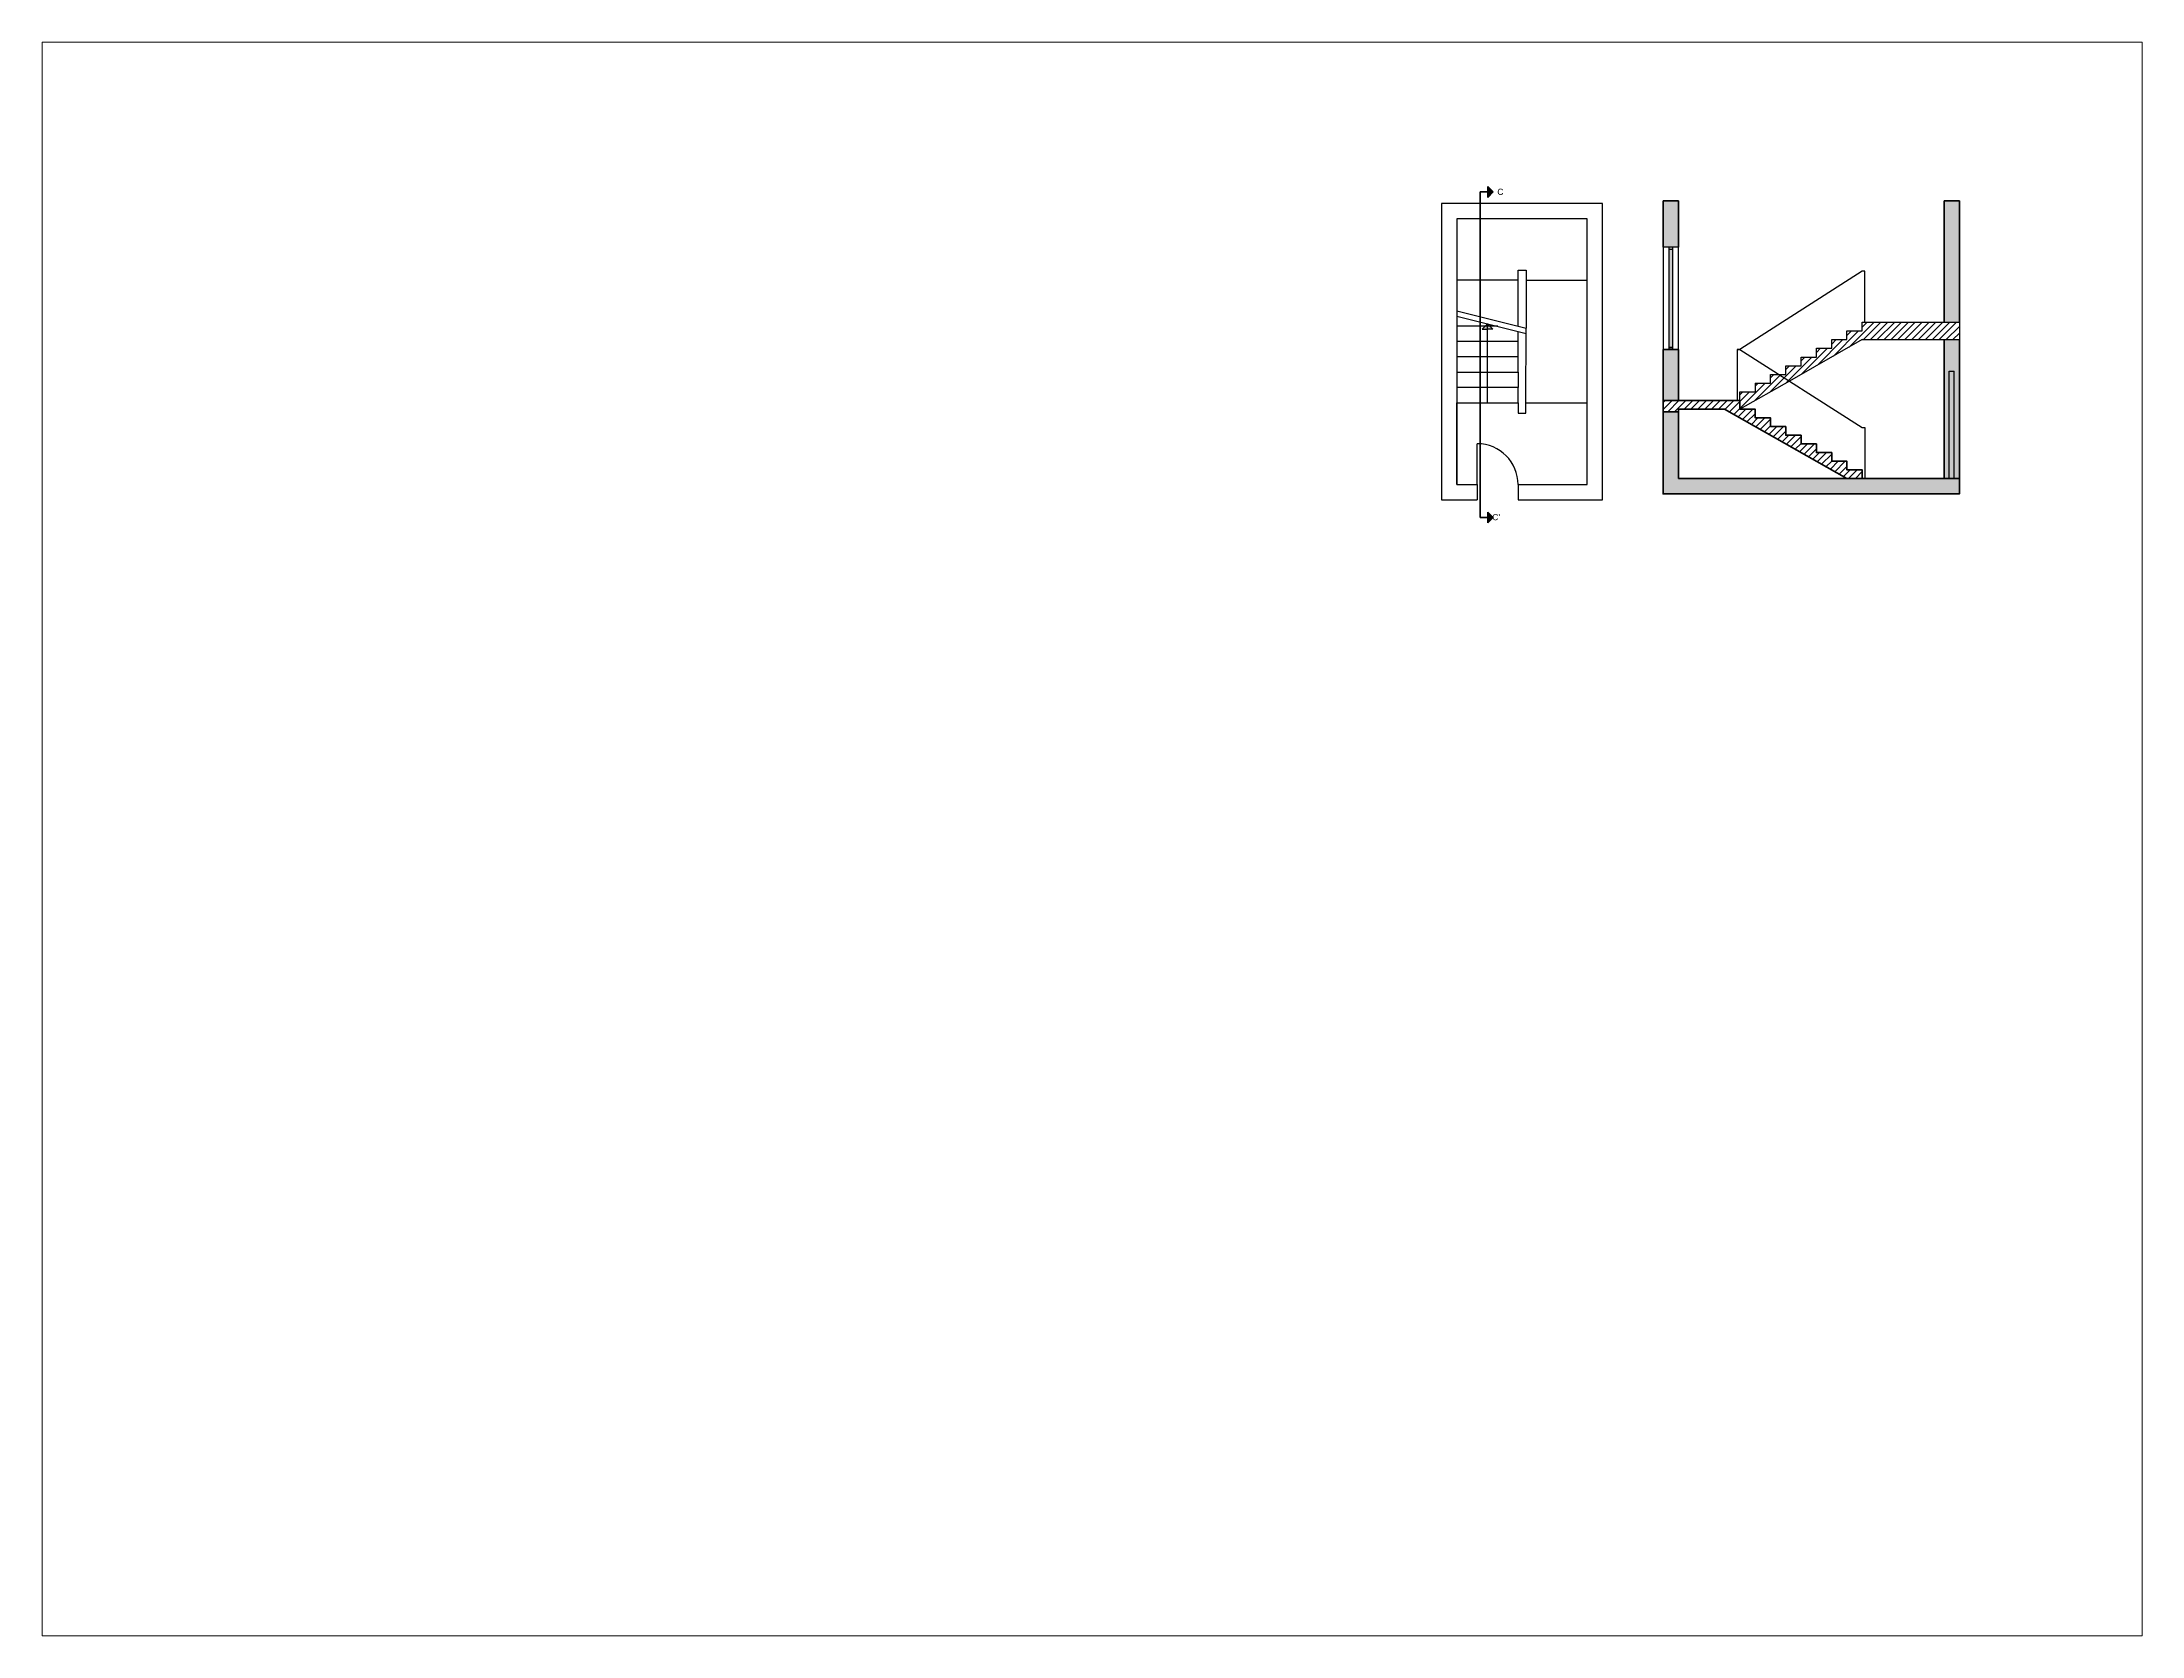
# Paper-space layout 'Layout2' of a CAD drawing. Header units: millimetres. Extents: x 26 to 231, y 20 to 176.
# The model-space entities are those that its viewports show. They can reach past a viewport. Long polylines and large blocks are cut down to what shows.
import ezdxf

# ---------------------------------------------------------------- set-up
doc = ezdxf.new("R2010")
doc.units = ezdxf.units.MM
doc.linetypes.add('ACAD_ISO02W100', pattern=[15, 12, -3])
doc.linetypes.add('ACAD_ISO10W100', pattern=[18, 12, -3, 0, -3])
for name, color, linetype in [('da cancellare', 7, 'Continuous'), ('porte', 42, 'Continuous'), ('solid', 254, 'Continuous'), ('tratteggiate', 7, 'ACAD_ISO02W100'), ('vetro', 140, 'Continuous')]:
    doc.layers.add(name, color=color, linetype=linetype)
doc.layers.add('linee di sezione', color=201, linetype='ACAD_ISO10W100', lineweight=35)
doc.layers.add('muri grandi', color=7, linetype='Continuous', lineweight=40)
doc.styles.get("Standard").update_dxf_attribs({"font": 'arial.ttf'})
pattern_1 = [(45, (-40919.1, -10728.95), (-67.35192, 67.35192), [])]

msp = doc.modelspace()

# ---------------------------------------------------------------- hatches: boundary and pattern name
h = msp.add_hatch(color=256)
h.dxf.hatch_style = 1
h.paths.add_polyline_path([(-5186, 4797), (-5292, 4690), (-5186, 4690), (-5080, 4690)])
edge = h.paths.add_edge_path()
edge.add_line((-5186, 3247), (-5186, 4797))
h = msp.add_hatch()
h.set_pattern_fill('ANSI31', color=256, scale=30)
h.set_pattern_definition(pattern_1)
h.paths.add_polyline_path([(4054, 4825), (2154, 4825), (2154, 4655), (1854, 4655), (1854, 4485), (1554, 4485), (1554, 4315), (1254, 4315), (1254, 4145), (954, 4145), (954, 3975), (654, 3975), (654, 3805), (523, 3805), (726, 3675), (2154, 4485), (4054, 4485)])
h.paths.add_polyline_path([(726, 3675), (523, 3805), (354, 3805), (354, 3635), (54, 3635), (54, 3465), (-246, 3465), (-246, 3295), (-246, 3125)])
h = msp.add_hatch()
h.set_pattern_fill('ANSI31', color=256, scale=30)
h.set_pattern_definition(pattern_1)
h.paths.add_polyline_path([(-246, 3295), (-1746, 3295), (-1746, 3075), (-1446, 3075), (-1446, 3125), (-546, 3125), (1854, 1765), (2154, 1765), (2154, 1935), (1854, 1935), (1854, 2105), (1554, 2105), (1554, 2275), (1254, 2275), (1254, 2445), (954, 2445), (954, 2615), (654, 2615), (654, 2785), (354, 2785), (354, 2955), (54, 2955), (54, 3125), (-246, 3125)])
at = {"layer": 'linee di sezione'}
h = msp.add_hatch(color=256, dxfattribs=at)
h.dxf.hatch_style = 1
h.paths.add_polyline_path([(-5071, 7376), (-5177, 7482), (-5177, 7376), (-5177, 7270)])
h = msp.add_hatch(color=256, dxfattribs=at)
h.dxf.hatch_style = 1
h.paths.add_polyline_path([(-5071, 1003), (-5177, 1109), (-5177, 1003), (-5177, 897)])
at = {"layer": 'porte'}
h = msp.add_hatch(color=256, dxfattribs=at)
h.dxf.hatch_style = 1
h.paths.add_polyline_path([(-1634, 6295), (-1634, 6257), (-1558, 6257), (-1558, 6295)])
h.paths.add_polyline_path([(-1558, 4295), (-1558, 4333), (-1634, 4333), (-1634, 4295)])
h = msp.add_hatch(color=256, dxfattribs=at)
h.dxf.hatch_style = 1
h.paths.add_polyline_path([(3954, 3865), (3854, 3865), (3854, 1765), (3954, 1765)])
at = {"layer": 'solid'}
h = msp.add_hatch(color=256, dxfattribs=at)
h.dxf.hatch_style = 1
h.paths.add_polyline_path([(4054, 7205), (3754, 7205), (3754, 4825), (4054, 4825)])
h.paths.add_polyline_path([(-1446, 7205), (-1746, 7205), (-1746, 6295), (-1446, 6295)])
h.paths.add_polyline_path([(-1446, 4295), (-1746, 4295), (-1746, 3295), (-1446, 3295)])
h.paths.add_polyline_path([(-1446, 3075), (-1746, 3075), (-1746, 1765), (-1746, 1465), (4054, 1465), (4054, 1765), (3754, 1765), (2154, 1765), (1854, 1765), (-1446, 1765)])
h.paths.add_polyline_path([(4054, 4485), (3754, 4485), (3754, 1765), (3854, 1765), (3854, 3865), (3954, 3865), (3954, 1765), (4054, 1765)])
at = {"layer": 'vetro'}
h = msp.add_hatch(color=256, dxfattribs=at)
h.dxf.hatch_style = 1
h.paths.add_polyline_path([(-1558, 6257), (-1634, 6257), (-1634, 4333), (-1558, 4333)])

# ---------------------------------------------------------------- linework, layer by layer
for p, q in [((-5786, 6847), (-5786, 1647)), ((-3236, 6847), (-5786, 6847)), ((-3236, 1647), (-3236, 6847)), ((-4435, 3247), (-4430, 4707)), ((-4586, 4447), (-5786, 4447)), ((-4586, 4147), (-5786, 4147)), ((-4586, 4147), (-4586, 4447)), ((-4586, 3847), (-4586, 4147)), ((-5786, 3847), (-4586, 3847)), ((-4586, 3847), (-4586, 3547)), ((-4586, 3547), (-5786, 3547)), ((-4586, 3247), (-4586, 3547)), ((-5786, 3247), (-4586, 3247)), ((-4586, 3247), (-4586, 3047)), ((-4586, 3047), (-4436, 3047)), ((-4436, 3047), (-4435, 3247)), ((-5386, 1647), (-5386, 2447)), ((-5786, 1647), (-5386, 1647)), ((-5386, 1647), (-5386, 1347)), ((-4586, 1647), (-4586, 1347)), ((-4586, 1647), (-3236, 1647))]:
    msp.add_line(p, q)
for points in [[(-4586, 1347), (-2936, 1347), (-2936, 7147), (-6086, 7147), (-6086, 1347), (-5386, 1347)], [(-1746, 6295), (-1746, 4295)], [(-1446, 6295), (-1746, 6295)], [(-1634, 6295), (-1634, 6257), (-1558, 6257), (-1558, 6295)], [(-1634, 6257), (-1634, 4333)], [(-1558, 4333), (-1558, 6257)], [(-1446, 4295), (-1446, 6295)], [(2204, 5825), (2154, 5825), (-246, 4295)], [(2204, 4825), (2204, 5825)], [(-5786, 5047), (-4430, 4707)], [(-5786, 4947), (-4430, 4608)], [(-4986, 4747), (-5786, 4747)], [(-5186, 4797), (-5292, 4690), (-5186, 4690)], [(-5186, 3247), (-5186, 4797)], [(-5186, 4797), (-5080, 4690), (-5186, 4690)], [(-4586, 4447), (-4586, 4647)], [(1854, 4485), (1854, 4655), (2154, 4655)], [(2154, 4655), (2154, 4825), (4054, 4825)], [(4054, 4825), (4054, 4485)], [(-1558, 4295), (-1558, 4333), (-1634, 4333), (-1634, 4295)], [(-1634, 4333), (-1558, 4333)], [(-246, 4295), (-296, 4295), (-296, 3295)], [(-296, 4295), (-246, 4295), (2154, 2765)], [(354, 3805), (654, 3805), (654, 3975), (954, 3975), (954, 4145), (1254, 4145), (1254, 4315), (1554, 4315), (1554, 4485), (1854, 4485)], [(2154, 4485), (726, 3675)], [(2154, 4485), (4054, 4485)], [(354, 3635), (354, 3805)], [(3854, 1765), (3854, 3865)], [(3854, 3865), (3954, 3865)], [(3954, 1765), (3954, 3865)], [(726, 3675), (-246, 3125)], [(-246, 3295), (-246, 3465), (54, 3465)], [(54, 3635), (354, 3635)], [(54, 3635), (54, 3465)], [(2154, 2765), (2204, 2765), (2204, 1765)], [(4054, 1765), (3754, 1765)], [(3854, 1765), (3954, 1765)]]:
    msp.add_lwpolyline(points)
msp.add_arc((-5386, 1647), 800, 0, 90)
at = {"layer": 'da cancellare'}
msp.add_line((-5786, 1647), (-5786, 3247), dxfattribs=at)
at = {"layer": 'linee di sezione'}
for points in [[(-5071, 7376), (-5177, 7482), (-5177, 7376)], [(-5177, 7376), (-5327, 7376), (-5327, 1003), (-5177, 1003)], [(-5071, 7376), (-5177, 7270), (-5177, 7376)], [(-5071, 1003), (-5177, 1109), (-5177, 1003)], [(-5071, 1003), (-5177, 897), (-5177, 1003)]]:
    msp.add_lwpolyline(points, dxfattribs=at)
at = {"layer": 'muri grandi'}
for points in [[(-1746, 7205), (-1746, 6295)], [(-1746, 7205), (-1446, 7205)], [(-1446, 6295), (-1446, 7205)], [(3754, 4825), (3754, 7205)], [(3754, 7205), (4054, 7205)], [(4054, 7205), (4054, 4825)], [(-1746, 4295), (-1746, 3295)], [(-1446, 4295), (-1746, 4295)], [(-1446, 3295), (-1446, 4295)], [(3754, 1765), (3754, 4485)], [(4054, 4485), (4054, 1765)], [(-1746, 3295), (-1746, 3075)], [(354, 2785), (354, 2955), (54, 2955), (54, 3125), (-246, 3125), (-246, 3295), (-1746, 3295)], [(-1746, 3075), (-1746, 1765)], [(-1446, 3075), (-1746, 3075)], [(-1446, 3075), (-1446, 3125)], [(-1446, 3125), (-546, 3125)], [(-1446, 1765), (-1446, 3075)], [(1854, 1765), (-546, 3125)], [(654, 2785), (354, 2785)], [(2154, 1765), (2154, 1935), (1854, 1935), (1854, 2105), (1554, 2105), (1554, 2275), (1254, 2275), (1254, 2445), (954, 2445), (954, 2615), (654, 2615), (654, 2785)], [(-1746, 1765), (-1746, 1465), (4054, 1465), (4054, 1765)], [(-1446, 1765), (1854, 1765)], [(1854, 1765), (2154, 1765)], [(2154, 1765), (4054, 1765)]]:
    msp.add_lwpolyline(points, dxfattribs=at)
at = {"layer": 'porte'}
msp.add_lwpolyline([(-1634, 4295), (-1558, 4295)], dxfattribs=at)
at = {"layer": 'tratteggiate'}
for points in [[(-4586, 4747), (-4586, 5847), (-4425, 5847), (-4430, 4707)], [(-4586, 5647), (-5786, 5647)], [(-4426, 5647), (-3236, 5647)], [(-4435, 3247), (-3236, 3247)]]:
    msp.add_lwpolyline(points, dxfattribs=at)

# ---------------------------------------------------------------- texts
at = {"layer": 'linee di sezione', "char_height": 25, "attachment_point": 1}
for s, insert in [('^I{\\H4.8x;C}', (-5093, 7439)), ("^I{\\H4.8x;C'}", (-5093, 1070))]:
    msp.add_mtext_dynamic_manual_height_columns(s, width=225.09, gutter_width=125, heights=[18], dxfattribs=dict(at, insert=insert))

psp = doc.layouts.new('Layout2')

# ---------------------------------------------------------------- viewports
at = {"layer": 'solid'}
psp.add_viewport(center=(128.5, 97.5), size=(205.6, 156), view_center_point=(-12929.45, -5289.28), view_height=31200, dxfattribs=at)

doc.saveas('drawing.dxf')
